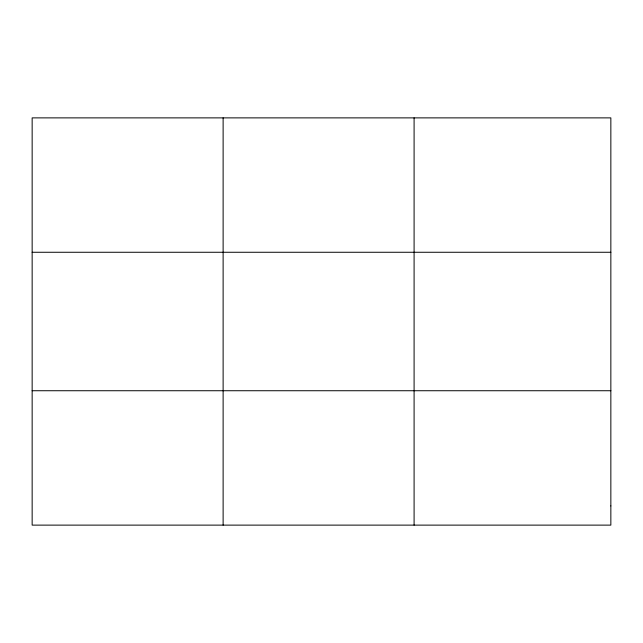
<?xml version="1.0" encoding="UTF-8"?>
<svg xmlns="http://www.w3.org/2000/svg" width="643" height="643" viewBox="0 0 643 643"><rect width="100%" height="100%" fill="white"/><g stroke="black" fill="none" stroke-linecap="round" stroke-linejoin="round"><path stroke-width="0.96" d="M223.121 117.878L223.121 525.122M414.092 117.878L414.092 525.122M32.15 252.265L610.85 252.265M32.15 390.735L610.85 390.735M610.85 505.928L610.85 525.122L32.15 525.122L32.15 117.878L610.85 117.878L610.85 505.928"/></g></svg>
